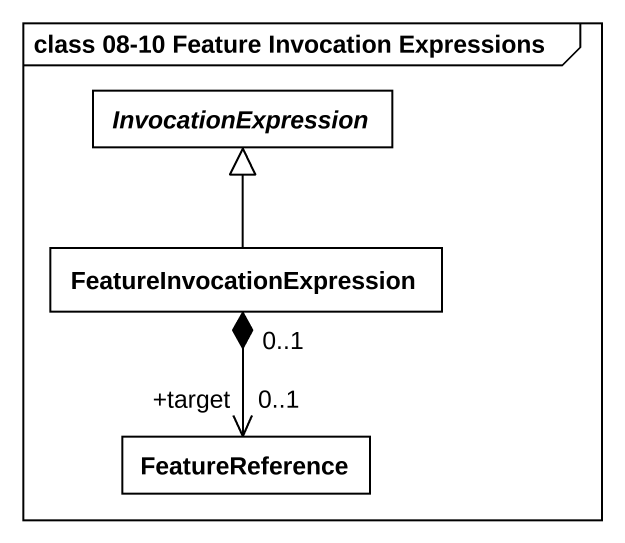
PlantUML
@startuml
mainframe class 08-10 Feature Invocation Expressions
hide circle
hide empty members
abstract class InvocationExpression
class FeatureInvocationExpression
class FeatureReference
FeatureInvocationExpression -up-|> InvocationExpression
FeatureInvocationExpression "0..1" *--> "+target\n0..1" FeatureReference
@enduml
